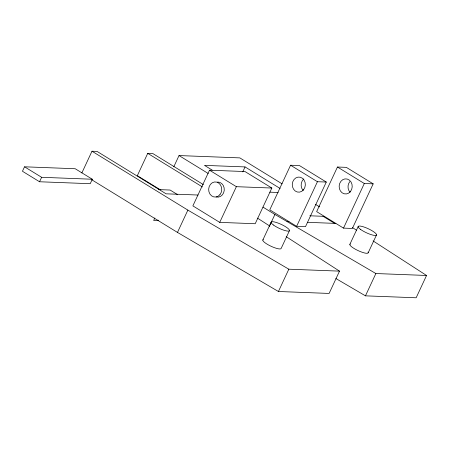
<?xml version="1.0" encoding="UTF-8"?>
<svg xmlns="http://www.w3.org/2000/svg" width="449" height="449" viewBox="0 0 449 449"><rect width="100%" height="100%" fill="white"/><g stroke="black" fill="none" stroke-linecap="round" stroke-linejoin="round"><path stroke-width="0.67" d="M24.532 166.804L22.45 171.26L39.546 181.761L90.232 183.703L92.309 179.241L75.213 168.74L24.532 166.804L41.628 177.299L92.309 179.241M39.546 181.761L41.628 177.299M81.875 172.904L91.989 151.218L97.057 151.414L166.096 193.816L198.031 195.034M203.431 184.64L152.806 153.547L147.738 153.356L137.338 175.66L160.349 189.792M173.825 166.714L179.028 155.562L239.845 157.891L282.129 183.86M154.826 217.978L153.67 220.459L158.525 220.24M286.193 236.674L339.511 271.134L329.111 293.438L278.431 291.496L177.473 232.414L187.873 210.11L91.989 151.218M209.515 170.193L192.874 205.883L219.724 222.373L255.2 223.731L271.841 188.041L244.997 171.552L209.515 170.193L236.365 186.683L271.841 188.041M242.741 171.883L245.047 166.921L280.109 188.457M219.724 222.373L236.365 186.683M290.576 165.226L269.776 209.835L296.626 226.324L305.494 226.666L326.294 182.053L299.449 165.563L290.576 165.226L317.426 181.716L326.294 182.053M262.805 240.075L271.123 222.227M269.422 226.223L274.911 214.454L263.002 207.135M289.482 230.584L281.158 248.426A10.091 2.217 25 0 1 270.236 245.872A10.091 2.217 25 0 1 263.26 239.648M296.626 226.324L317.426 181.716M278.431 291.496L288.83 269.192L339.511 271.134M337.457 167.017L316.657 211.631L343.507 228.12L352.375 228.462L373.175 183.849L346.331 167.359L337.457 167.017L364.307 183.506L373.175 183.849M343.507 228.12L364.307 183.506M349.838 244.419L358.162 226.571M368.197 252.77L376.515 234.928M365.464 295.84L375.869 273.536L426.55 275.473L416.15 297.782L365.464 295.84L335.846 278.503M245.047 166.921L204.503 165.372L212.175 170.081M269.765 192.166L278.15 192.486M158.301 189.59L170.104 190.045L177.77 194.754M309.844 215.789L324.33 216.345M287.029 221.542L288.954 221.615M307.436 222.322L335.835 223.411M274.911 214.454L375.869 273.536M187.873 210.11L288.83 269.192M315.484 204.346L319.649 206.905M323.061 216.295L334.567 223.361M179.028 155.562L208.207 173.482M147.738 153.356L202.432 186.941M91.714 179.746L177.473 232.414M352.504 227.621L356.618 230.281M373.074 240.911L426.55 275.473M257.485 218.119L269.787 226.072M217.569 182.03A7.571 6.544 -87.8 0 1 224.247 190.292A7.571 6.544 -87.8 0 1 216.216 196.971M368.028 252.063A10.091 2.217 25 0 1 358.465 250.783A10.091 2.217 25 0 1 350.299 243.992M303.17 190.511A7.571 6.544 -87.8 0 1 303.777 178.932M350.052 192.307A7.571 6.544 -87.8 0 1 349.805 181.609M273.419 225A10.091 2.217 25 0 0 289.021 231.005A10.091 2.217 25 0 0 278.464 223.215A10.091 2.217 25 0 0 273.419 225M219.954 194.642A7.571 6.544 -87.8 0 0 216.732 182.114A7.571 6.544 -87.8 0 0 208.931 191.729A7.571 6.544 -87.8 0 0 219.954 194.642M360.457 229.344A10.091 2.217 25 0 0 376.06 235.349A10.091 2.217 25 0 0 365.497 227.553A10.091 2.217 25 0 0 360.457 229.344M303.552 189.77A7.571 6.544 -87.8 0 0 300.325 177.243A7.571 6.544 -87.8 0 0 292.529 186.857A7.571 6.544 -87.8 0 0 303.552 189.77M350.433 191.56A7.571 6.544 -87.8 0 0 347.206 179.039A7.571 6.544 -87.8 0 0 339.41 188.653A7.571 6.544 -87.8 0 0 350.433 191.56"/></g></svg>
